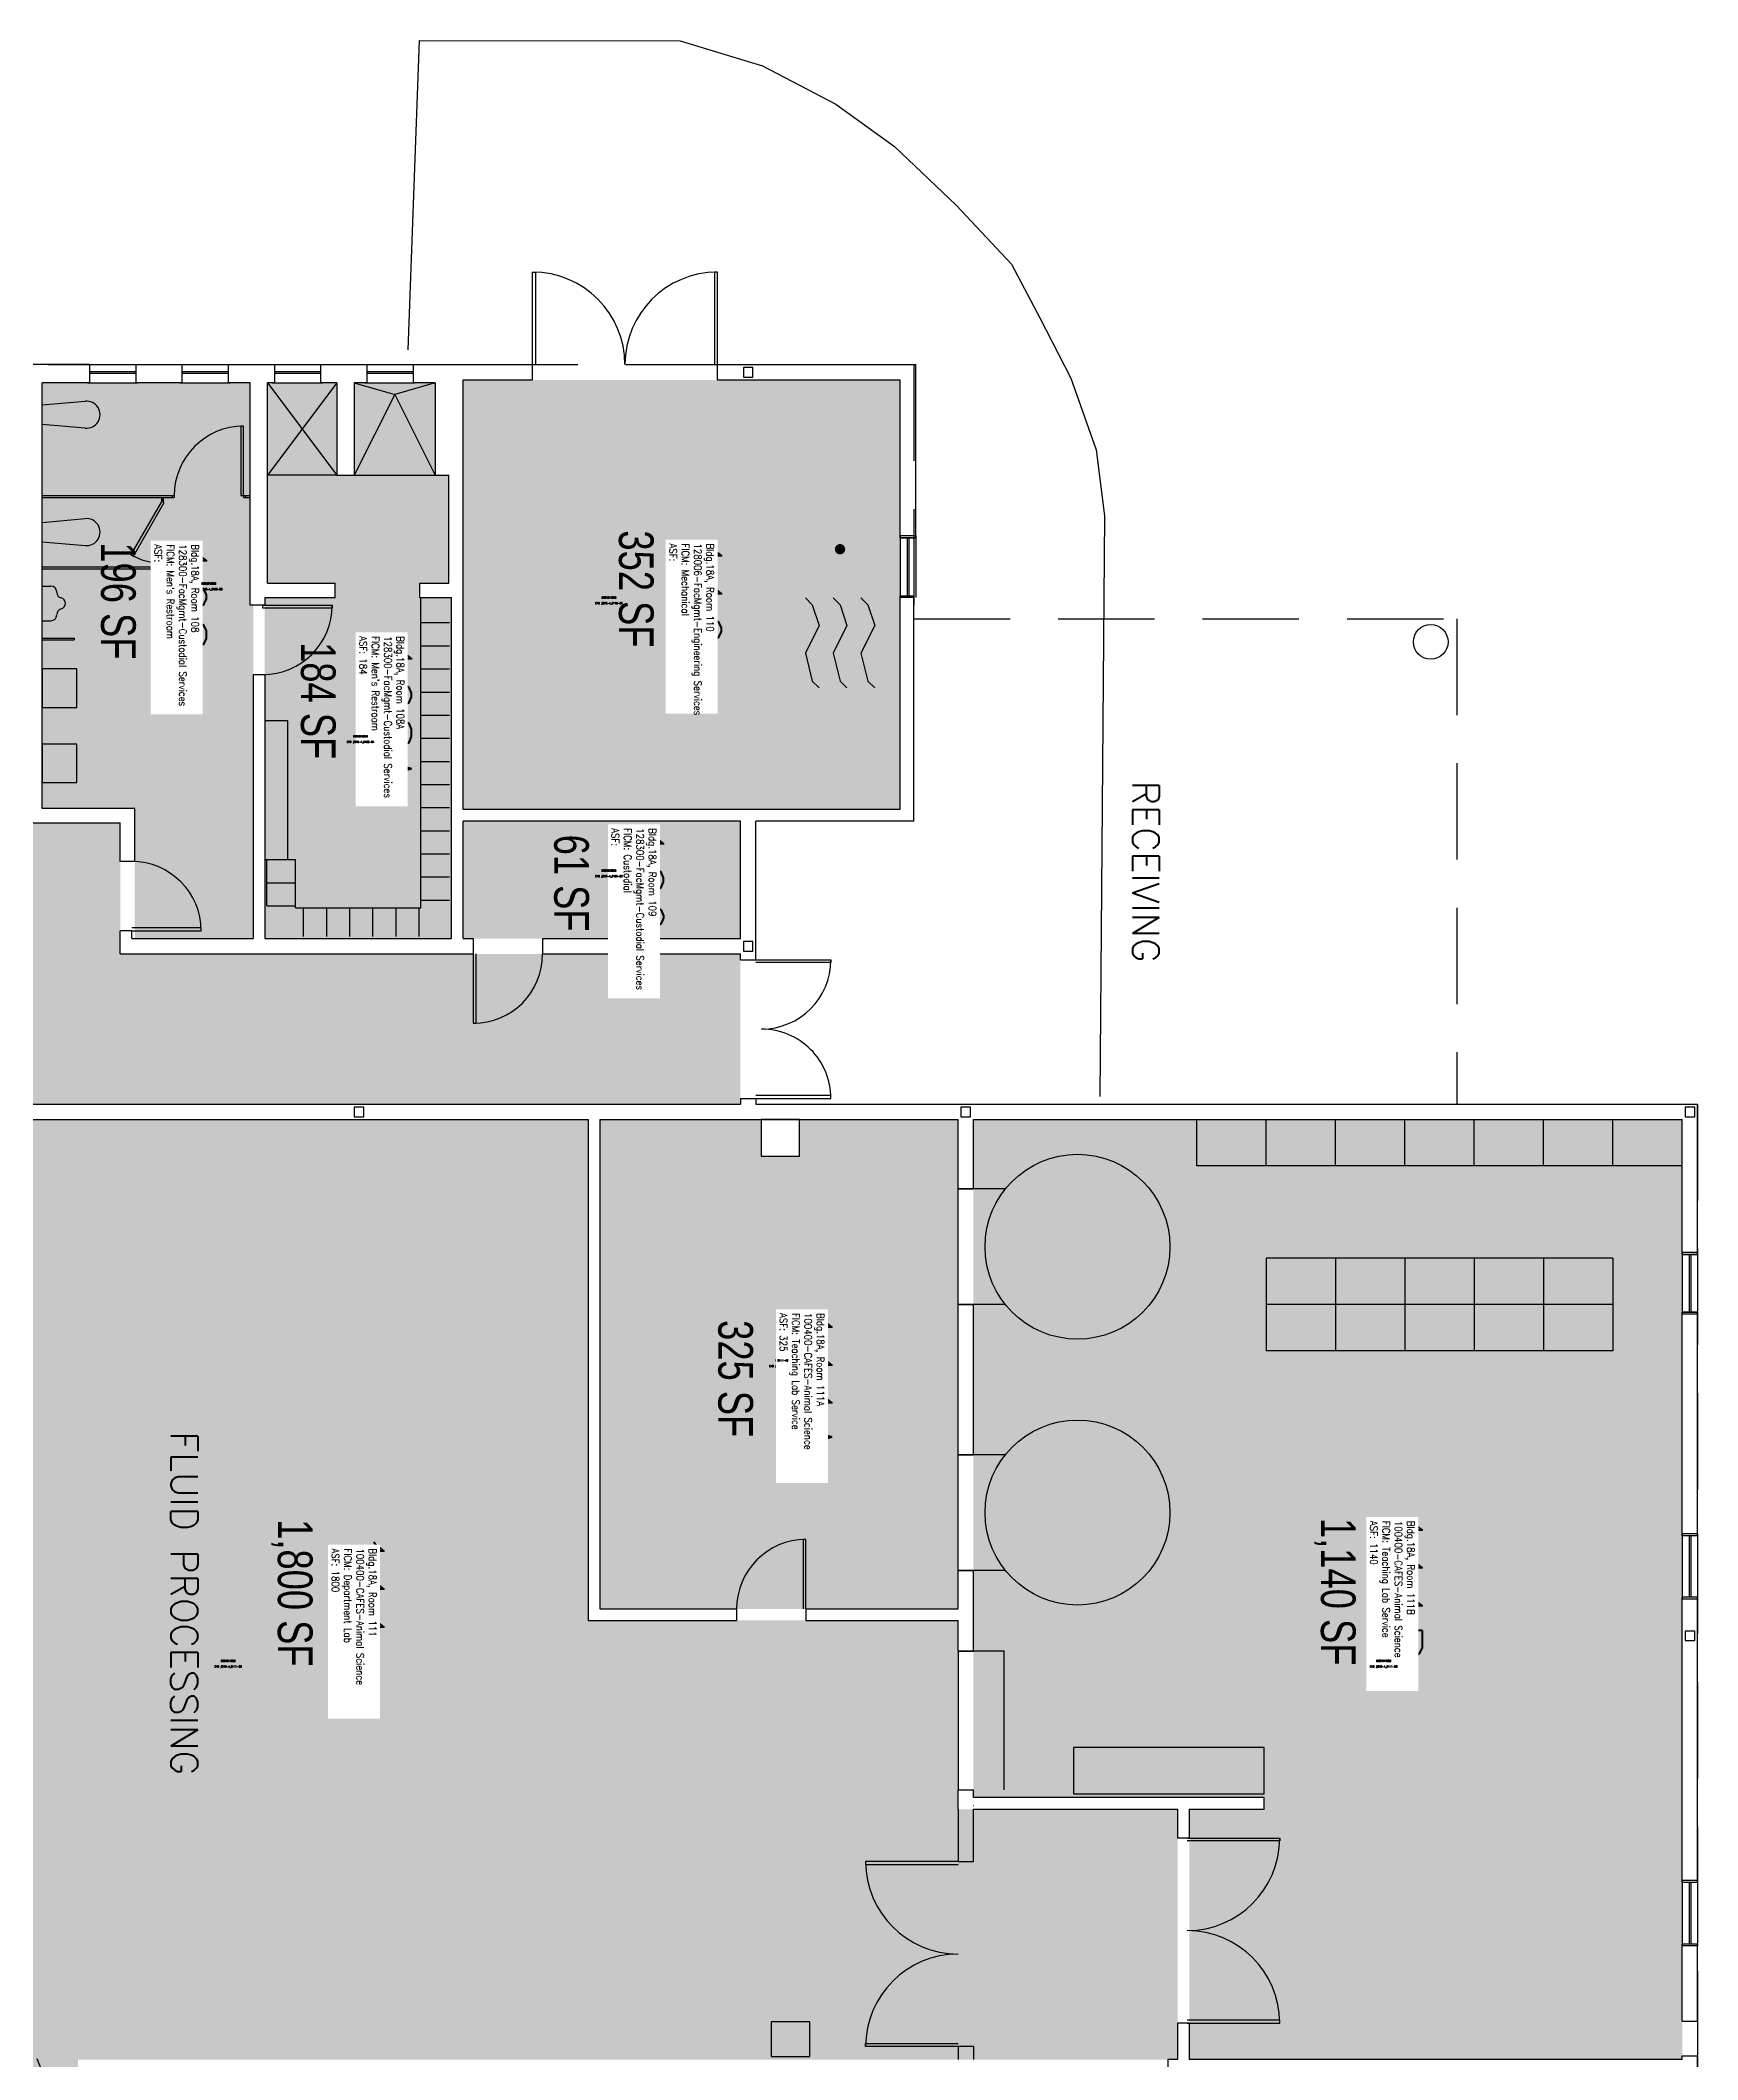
# Model space of a CAD drawing. Header units: inches. Extents: x -4 to 2901, y -182 to 1777.
# Drawn here: x 1906 to 2767, y 729 to 1777 of the extents above; entities that cross this region are included whole.
import ezdxf
from ezdxf.enums import TextEntityAlignment as Align

# ---------------------------------------------------------------- set-up
doc = ezdxf.new("R2010")
doc.units = ezdxf.units.IN
doc.header["$LTSCALE"] = 100
doc.header["$MEASUREMENT"] = 0
doc.linetypes.add('DASHED', pattern=[0.75, 0.5, -0.25])
doc.layers.get('0').update_dxf_attribs({"linetype": 'CONTINUOUS'})
for name, color, linetype in [('A-DOOR', 2, 'CONTINUOUS'), ('A-FLOR', 3, 'CONTINUOUS'), ('A-GLAZ', 1, 'CONTINUOUS'), ('A-GLAZ-SILL', 2, 'CONTINUOUS'), ('A-IDEN-CNUM', 7, 'CONTINUOUS'), ('A-IDEN-ICON', 4, 'CONTINUOUS'), ('A-IDEN-RNUM', 7, 'CONTINUOUS'), ('A-IDEN-SNUM', 4, 'CONTINUOUS'), ('A-IDEN-TEXT', 4, 'CONTINUOUS'), ('A-IDEN-VNUM', 4, 'CONTINUOUS'), ('A-ROOF', 2, 'DASHED'), ('A-SITE', 3, 'CONTINUOUS'), ('A-WALL', 5, 'CONTINUOUS'), ('AREA-TEXT', 3, 'CONTINUOUS'), ('Rooms-Category-Color', 7, 'CONTINUOUS'), ('Rooms-College-Color', 7, 'CONTINUOUS'), ('Rooms-Department-Color', 7, 'CONTINUOUS'), ('Rooms-Division-Color', 7, 'CONTINUOUS'), ('Rooms-Information', 7, 'CONTINUOUS')]:
    doc.layers.add(name, color=color, linetype=linetype)
doc.styles.add('AREA', font='arial.ttf', dxfattribs={"width": 0.75, "height": 12})
doc.styles.add('ROOMSNUMBER', font='txt.shx', dxfattribs={"height": 0.03})
doc.styles.add('ROOMVNUMBER', font='simplex.shx', dxfattribs={"width": 0.85})

# ---------------------------------------------------------------- blocks, each defined once
blk = doc.blocks.new('CPMEN')
at = {"const_width": 0.015}
blk.add_lwpolyline([(-0.0575, -0.02, 1), (0.0275, -0.02, 1)], format="xyb", close=True, dxfattribs=at)
for points in [[(0.055, 0.01), (0.055, 0.05), (0.015, 0.05)], [(0.0151, 0.0101), (0.055, 0.05)]]:
    blk.add_lwpolyline(points, dxfattribs=at)
blk = doc.blocks.new('CPMECH')
for p, q in [((0.005, 0.025), (0.015, 0.035)), ((0.015, 0.035), (0.045, 0.045)), ((0.045, 0.045), (0.085, 0.025)), ((0.085, 0.025), (0.125, 0.035)), ((0.125, 0.035), (0.135, 0.045)), ((0.015, -0.005), (0.045, 0.005)), ((0.045, 0.005), (0.085, -0.015)), ((0.125, -0.005), (0.135, 0.005)), ((0.005, -0.015), (0.015, -0.005)), ((0.085, -0.015), (0.125, -0.005)), ((0.005, -0.055), (0.015, -0.045)), ((0.015, -0.045), (0.045, -0.035)), ((0.045, -0.035), (0.085, -0.055)), ((0.085, -0.055), (0.125, -0.045)), ((0.125, -0.045), (0.135, -0.035))]:
    blk.add_line(p, q)
for points in [[(-0.025, -0.005, 0, 0.02, 0), (-0.025, 0.035, 0.02, 0.02, 0), (-0.025, 0.055, 0.02, 0, 0), (-0.025, 0.065, 0, 0, 0)], [(-0.025, -0.005, 0, 0.02, 0), (-0.025, -0.045, 0.02, 0.02, 0), (-0.025, -0.065, 0.02, 0, 0), (-0.025, -0.075, 0, 0, 0)]]:
    blk.add_lwpolyline(points, format="xyseb")
at = {"const_width": 0.0075}
blk.add_lwpolyline([(-0.0682, -0.0069, 1), (-0.0618, -0.0031, 1)], format="xyb", close=True, dxfattribs=at)
at = {"const_width": 0.015}
blk.add_lwpolyline([(-0.025, -0.005), (-0.065, -0.005)], dxfattribs=at)

msp = doc.modelspace()

# ---------------------------------------------------------------- hatches: boundary and pattern name
at = {"layer": 'Rooms-Category-Color', "true_color": 0xadadad}
for points in [[(1907.5, 1378.5), (1955.5, 1378.5), (1955.5, 1311), (2017, 1311), (2017, 1484), (2015.5, 1484), (2015.5, 1599.5), (1931, 1599.5), (1907.5, 1599.5)], [(2111.5, 1551.5), (2111.5, 1599.5), (2101, 1599.5), (2069.5, 1599.5), (2069.5, 1551.5), (2060.5, 1551.5), (2060.5, 1599.5), (2024.5, 1599.5), (2024.5, 1495.5), (2059.5, 1495.5), (2059.5, 1488), (2023, 1488), (2023, 1311), (2120, 1311), (2120, 1488), (2103.5, 1488), (2103.5, 1495.5), (2118.5, 1495.5), (2118.5, 1551.5)], [(2353, 1488), (2353, 1378), (2126, 1378), (2126, 1601), (2162, 1601), (2353, 1601), (2353, 1520)], [(2270, 1228), (2270, 1303), (2167.3, 1303), (2131.3, 1303), (1948, 1303), (1948, 1371), (1842, 1371), (1842, 1351), (1842, 1315), (1842, 1311), (1888, 1311), (1888, 1303), (1854, 1303), (1854, 1300), (1848, 1300), (1848, 1303), (1749, 1303), (1749, 1321), (1685, 1321), (1685, 1303), (1567, 1303), (1531, 1303), (1513, 1303), (1477, 1303), (1415, 1303), (1355, 1303), (1349, 1303), (1256.5, 1303), (1220.5, 1303), (848.5, 1303), (812.5, 1303), (591, 1303), (591, 1433), (585, 1433), (549, 1433), (513, 1433), (513, 1421), (513, 1385), (513, 1351), (513, 1268), (513, 1232), (513, 1075), (513, 1039), (513, 763), (513, 691), (513, 649), (599, 649), (599, 404), (599, 368), (599, 211), (599, 175), (599, 145.7), (599, 85.7), (599, 45), (602, 45), (674, 45), (677, 45), (677, 242), (677, 278), (677, 518), (677, 566), (677, 721), (624, 721), (591, 721), (591, 1225), (970.6, 1225), (1042.5, 1225), (1261.3, 1225), (1297.3, 1225), (1560, 1225), (1596, 1225), (1786.1, 1225), (1822.1, 1225), (1848, 1225), (1848, 1228), (1854, 1228), (1854, 1225), (1997, 1225), (2270, 1225)], [(2167.3, 1311), (2270, 1311), (2270, 1372), (2126, 1372), (2126, 1311), (2131.3, 1311)]]:
    msp.add_hatch(color=253, dxfattribs=at).paths.add_polyline_path(points)
at = {"layer": 'Rooms-Category-Color', "true_color": 0xe3f498}
for points in [[(1926, 715), (1865, 715), (1865, 729), (1781, 729), (1781, 1217), (1822.1, 1217), (1840.1, 1217), (1840.1, 1198), (1860.1, 1198), (1860.1, 1217), (1997, 1217), (2191, 1217), (2191, 957), (2268, 957), (2304, 957), (2383, 957), (2383, 859), (2497, 859), (2497, 729), (2209.5, 729), (2137.5, 729), (1926, 729)], [(2304, 963), (2383, 963), (2383, 1217), (2300.7, 1217), (2300.7, 1198), (2280.7, 1198), (2280.7, 1217), (2197, 1217), (2197, 963), (2268, 963)], [(2759, 1148), (2759, 1217), (2391, 1217), (2391, 941), (2391, 869), (2391, 865), (2542, 865), (2542, 859), (2503, 859), (2503, 729), (2759, 729), (2759, 731), (2759, 788)]]:
    msp.add_hatch(color=61, dxfattribs=at).paths.add_polyline_path(points)
at = {"layer": 'Rooms-College-Color', "true_color": 0xadadad}
for points in [[(1907.5, 1378.5), (1955.5, 1378.5), (1955.5, 1311), (2017, 1311), (2017, 1484), (2015.5, 1484), (2015.5, 1599.5), (1931, 1599.5), (1907.5, 1599.5)], [(2353, 1488), (2353, 1378), (2126, 1378), (2126, 1601), (2162, 1601), (2353, 1601), (2353, 1520)], [(2270, 1228), (2270, 1303), (2167.3, 1303), (2131.3, 1303), (1948, 1303), (1948, 1371), (1842, 1371), (1842, 1351), (1842, 1315), (1842, 1311), (1888, 1311), (1888, 1303), (1854, 1303), (1854, 1300), (1848, 1300), (1848, 1303), (1749, 1303), (1749, 1321), (1685, 1321), (1685, 1303), (1567, 1303), (1531, 1303), (1513, 1303), (1477, 1303), (1415, 1303), (1355, 1303), (1349, 1303), (1256.5, 1303), (1220.5, 1303), (848.5, 1303), (812.5, 1303), (591, 1303), (591, 1433), (585, 1433), (549, 1433), (513, 1433), (513, 1421), (513, 1385), (513, 1351), (513, 1268), (513, 1232), (513, 1075), (513, 1039), (513, 763), (513, 691), (513, 649), (599, 649), (599, 404), (599, 368), (599, 211), (599, 175), (599, 145.7), (599, 85.7), (599, 45), (602, 45), (674, 45), (677, 45), (677, 242), (677, 278), (677, 518), (677, 566), (677, 721), (624, 721), (591, 721), (591, 1225), (970.6, 1225), (1042.5, 1225), (1261.3, 1225), (1297.3, 1225), (1560, 1225), (1596, 1225), (1786.1, 1225), (1822.1, 1225), (1848, 1225), (1848, 1228), (1854, 1228), (1854, 1225), (1997, 1225), (2270, 1225)], [(2167.3, 1311), (2270, 1311), (2270, 1372), (2126, 1372), (2126, 1311), (2131.3, 1311)]]:
    msp.add_hatch(color=253, dxfattribs=at).paths.add_polyline_path(points)
at = {"layer": 'Rooms-College-Color', "true_color": 0x80bc67}
msp.add_hatch(color=83, dxfattribs=at).paths.add_polyline_path([(2111.5, 1551.5), (2111.5, 1599.5), (2101, 1599.5), (2069.5, 1599.5), (2069.5, 1551.5), (2060.5, 1551.5), (2060.5, 1599.5), (2024.5, 1599.5), (2024.5, 1495.5), (2059.5, 1495.5), (2059.5, 1488), (2023, 1488), (2023, 1311), (2120, 1311), (2120, 1488), (2103.5, 1488), (2103.5, 1495.5), (2118.5, 1495.5), (2118.5, 1551.5)])
at = {"layer": 'Rooms-College-Color', "true_color": 0xe3c5e1}
for points in [[(1926, 715), (1865, 715), (1865, 729), (1781, 729), (1781, 1217), (1822.1, 1217), (1840.1, 1217), (1840.1, 1198), (1860.1, 1198), (1860.1, 1217), (1997, 1217), (2191, 1217), (2191, 957), (2268, 957), (2304, 957), (2383, 957), (2383, 859), (2497, 859), (2497, 729), (2209.5, 729), (2137.5, 729), (1926, 729)], [(2304, 963), (2383, 963), (2383, 1217), (2300.7, 1217), (2300.7, 1198), (2280.7, 1198), (2280.7, 1217), (2197, 1217), (2197, 963), (2268, 963)], [(2759, 1148), (2759, 1217), (2391, 1217), (2391, 941), (2391, 869), (2391, 865), (2542, 865), (2542, 859), (2503, 859), (2503, 729), (2759, 729), (2759, 731), (2759, 788)]]:
    msp.add_hatch(color=254, dxfattribs=at).paths.add_polyline_path(points)
at = {"layer": 'Rooms-Department-Color', "true_color": 0xacacac}
for points in [[(1907.5, 1378.5), (1955.5, 1378.5), (1955.5, 1311), (2017, 1311), (2017, 1484), (2015.5, 1484), (2015.5, 1599.5), (1931, 1599.5), (1907.5, 1599.5)], [(2111.5, 1551.5), (2111.5, 1599.5), (2101, 1599.5), (2069.5, 1599.5), (2069.5, 1551.5), (2060.5, 1551.5), (2060.5, 1599.5), (2024.5, 1599.5), (2024.5, 1495.5), (2059.5, 1495.5), (2059.5, 1488), (2023, 1488), (2023, 1311), (2120, 1311), (2120, 1488), (2103.5, 1488), (2103.5, 1495.5), (2118.5, 1495.5), (2118.5, 1551.5)], [(2353, 1488), (2353, 1378), (2126, 1378), (2126, 1601), (2162, 1601), (2353, 1601), (2353, 1520)], [(2270, 1228), (2270, 1303), (2167.3, 1303), (2131.3, 1303), (1948, 1303), (1948, 1371), (1842, 1371), (1842, 1351), (1842, 1315), (1842, 1311), (1888, 1311), (1888, 1303), (1854, 1303), (1854, 1300), (1848, 1300), (1848, 1303), (1749, 1303), (1749, 1321), (1685, 1321), (1685, 1303), (1567, 1303), (1531, 1303), (1513, 1303), (1477, 1303), (1415, 1303), (1355, 1303), (1349, 1303), (1256.5, 1303), (1220.5, 1303), (848.5, 1303), (812.5, 1303), (591, 1303), (591, 1433), (585, 1433), (549, 1433), (513, 1433), (513, 1421), (513, 1385), (513, 1351), (513, 1268), (513, 1232), (513, 1075), (513, 1039), (513, 763), (513, 691), (513, 649), (599, 649), (599, 404), (599, 368), (599, 211), (599, 175), (599, 145.7), (599, 85.7), (599, 45), (602, 45), (674, 45), (677, 45), (677, 242), (677, 278), (677, 518), (677, 566), (677, 721), (624, 721), (591, 721), (591, 1225), (970.6, 1225), (1042.5, 1225), (1261.3, 1225), (1297.3, 1225), (1560, 1225), (1596, 1225), (1786.1, 1225), (1822.1, 1225), (1848, 1225), (1848, 1228), (1854, 1228), (1854, 1225), (1997, 1225), (2270, 1225)], [(2167.3, 1311), (2270, 1311), (2270, 1372), (2126, 1372), (2126, 1311), (2131.3, 1311)]]:
    msp.add_hatch(color=253, dxfattribs=at).paths.add_polyline_path(points)
at = {"layer": 'Rooms-Department-Color', "true_color": 0xe3c5e1}
for points in [[(1926, 715), (1865, 715), (1865, 729), (1781, 729), (1781, 1217), (1822.1, 1217), (1840.1, 1217), (1840.1, 1198), (1860.1, 1198), (1860.1, 1217), (1997, 1217), (2191, 1217), (2191, 957), (2268, 957), (2304, 957), (2383, 957), (2383, 859), (2497, 859), (2497, 729), (2209.5, 729), (2137.5, 729), (1926, 729)], [(2304, 963), (2383, 963), (2383, 1217), (2300.7, 1217), (2300.7, 1198), (2280.7, 1198), (2280.7, 1217), (2197, 1217), (2197, 963), (2268, 963)], [(2759, 1148), (2759, 1217), (2391, 1217), (2391, 941), (2391, 869), (2391, 865), (2542, 865), (2542, 859), (2503, 859), (2503, 729), (2759, 729), (2759, 731), (2759, 788)]]:
    msp.add_hatch(color=254, dxfattribs=at).paths.add_polyline_path(points)
at = {"layer": 'Rooms-Division-Color', "true_color": 0xadadad}
for points in [[(1907.5, 1378.5), (1955.5, 1378.5), (1955.5, 1311), (2017, 1311), (2017, 1484), (2015.5, 1484), (2015.5, 1599.5), (1931, 1599.5), (1907.5, 1599.5)], [(2111.5, 1551.5), (2111.5, 1599.5), (2101, 1599.5), (2069.5, 1599.5), (2069.5, 1551.5), (2060.5, 1551.5), (2060.5, 1599.5), (2024.5, 1599.5), (2024.5, 1495.5), (2059.5, 1495.5), (2059.5, 1488), (2023, 1488), (2023, 1311), (2120, 1311), (2120, 1488), (2103.5, 1488), (2103.5, 1495.5), (2118.5, 1495.5), (2118.5, 1551.5)], [(2353, 1488), (2353, 1378), (2126, 1378), (2126, 1601), (2162, 1601), (2353, 1601), (2353, 1520)], [(2270, 1228), (2270, 1303), (2167.3, 1303), (2131.3, 1303), (1948, 1303), (1948, 1371), (1842, 1371), (1842, 1351), (1842, 1315), (1842, 1311), (1888, 1311), (1888, 1303), (1854, 1303), (1854, 1300), (1848, 1300), (1848, 1303), (1749, 1303), (1749, 1321), (1685, 1321), (1685, 1303), (1567, 1303), (1531, 1303), (1513, 1303), (1477, 1303), (1415, 1303), (1355, 1303), (1349, 1303), (1256.5, 1303), (1220.5, 1303), (848.5, 1303), (812.5, 1303), (591, 1303), (591, 1433), (585, 1433), (549, 1433), (513, 1433), (513, 1421), (513, 1385), (513, 1351), (513, 1268), (513, 1232), (513, 1075), (513, 1039), (513, 763), (513, 691), (513, 649), (599, 649), (599, 404), (599, 368), (599, 211), (599, 175), (599, 145.7), (599, 85.7), (599, 45), (602, 45), (674, 45), (677, 45), (677, 242), (677, 278), (677, 518), (677, 566), (677, 721), (624, 721), (591, 721), (591, 1225), (970.6, 1225), (1042.5, 1225), (1261.3, 1225), (1297.3, 1225), (1560, 1225), (1596, 1225), (1786.1, 1225), (1822.1, 1225), (1848, 1225), (1848, 1228), (1854, 1228), (1854, 1225), (1997, 1225), (2270, 1225)], [(2167.3, 1311), (2270, 1311), (2270, 1372), (2126, 1372), (2126, 1311), (2131.3, 1311)]]:
    msp.add_hatch(color=253, dxfattribs=at).paths.add_polyline_path(points)
at = {"layer": 'Rooms-Division-Color', "true_color": 0xe3c5e1}
for points in [[(1926, 715), (1865, 715), (1865, 729), (1781, 729), (1781, 1217), (1822.1, 1217), (1840.1, 1217), (1840.1, 1198), (1860.1, 1198), (1860.1, 1217), (1997, 1217), (2191, 1217), (2191, 957), (2268, 957), (2304, 957), (2383, 957), (2383, 859), (2497, 859), (2497, 729), (2209.5, 729), (2137.5, 729), (1926, 729)], [(2304, 963), (2383, 963), (2383, 1217), (2300.7, 1217), (2300.7, 1198), (2280.7, 1198), (2280.7, 1217), (2197, 1217), (2197, 963), (2268, 963)], [(2759, 1148), (2759, 1217), (2391, 1217), (2391, 941), (2391, 869), (2391, 865), (2542, 865), (2542, 859), (2503, 859), (2503, 729), (2759, 729), (2759, 731), (2759, 788)]]:
    msp.add_hatch(color=254, dxfattribs=at).paths.add_polyline_path(points)

# ---------------------------------------------------------------- linework, layer by layer
at = {"layer": 'A-DOOR', "linetype": 'Continuous'}
for p, q in [((2162, 1609), (2162, 1657)), ((2163.5, 1657), (2163.5, 1609)), ((2256.5, 1657), (2256.5, 1609)), ((2258, 1609), (2258, 1657)), ((2012, 1577), (2010.5, 1577)), ((2010.5, 1577), (2010.5, 1541)), ((2012, 1541), (2012, 1577)), ((1975, 1541), (1975, 1540)), ((1975, 1541), (1976, 1541)), ((1976, 1541), (1976, 1540)), ((2010.5, 1541), (2012, 1541)), ((2012, 1541), (2013, 1541)), ((2012, 1541), (2012, 1540)), ((2013, 1541), (2013, 1540)), ((1969.5, 1538), (1953.5, 1510.3)), ((1954.8, 1509.5), (1970.8, 1537.3)), ((1969.5, 1538), (1969.5, 1540)), ((1969.5, 1539), (1970.5, 1539)), ((1969.5, 1538), (1970.5, 1538)), ((1970.8, 1537.3), (1969.5, 1538)), ((1970.5, 1538), (1970.5, 1540)), ((1975, 1540), (1976, 1540)), ((2012, 1540), (2013, 1540)), ((1953.5, 1510.3), (1954.8, 1509.5)), ((1969.5, 1504), (1969.5, 1506)), ((1969.5, 1506), (1970.5, 1506)), ((1969.5, 1505), (1970.5, 1505)), ((1970.5, 1503), (1970.5, 1506)), ((2022, 1484), (2058, 1484)), ((2022, 1482.5), (2022, 1484)), ((2058, 1482.5), (2022, 1482.5)), ((2058, 1484), (2058, 1482.5)), ((1990, 1316.5), (1954, 1316.5)), ((1954, 1315), (1990, 1315)), ((2131.3, 1303), (2131.3, 1267)), ((2132.8, 1267), (2132.8, 1303)), ((2278, 1300), (2317, 1300)), ((2317, 1300), (2317, 1298.5)), ((2317, 1298.5), (2278, 1298.5)), ((2131.3, 1267), (2132.8, 1267)), ((2317, 1229.5), (2278, 1229.5)), ((2278, 1228), (2317, 1228)), ((2317, 1228), (2317, 1229.5)), ((2304, 999), (2302.5, 999)), ((2302.5, 999), (2302.5, 963)), ((2304, 963), (2304, 999)), ((2502, 844), (2550, 844)), ((2550, 842.5), (2502, 842.5)), ((2550, 844), (2550, 842.5)), ((2383, 831.8), (2335, 831.8)), ((2335, 831.8), (2335, 830.3)), ((2335, 830.3), (2383, 830.3)), ((2550, 749.5), (2502, 749.5)), ((2502, 748), (2550, 748)), ((2550, 748), (2550, 749.5)), ((2335, 735.8), (2335, 737.3)), ((2335, 737.3), (2383, 737.3)), ((2383, 735.8), (2335, 735.8))]:
    msp.add_line(p, q, dxfattribs=at)
at = {"layer": 'A-DOOR', "linetype": 'DASHED'}
for p, q in [((2162, 1657), (2163.5, 1657)), ((2258, 1657), (2256.5, 1657))]:
    msp.add_line(p, q, dxfattribs=at)
at = {"layer": 'A-DOOR', "linetype": 'Continuous'}
for centre, radius, start, end in [((2162, 1609), 48, 0, 90), ((2258, 1609), 48, 90, 180), ((2012, 1541), 36, 90, 180), ((1969.5, 1538), 32, 240.0001, 270), ((2022, 1484), 36, 270, 0), ((1954, 1315), 36, 0, 90), ((2131.3, 1303), 36, 270, 0), ((2281, 1300), 36, 270, 0), ((2281, 1228), 36, 0.0002, 90.0002), ((2304, 963), 36, 90, 180), ((2502, 844), 48, 270, 0), ((2383, 831.8), 48, 180, 270), ((2502, 748), 48, 0, 90), ((2383, 735.8), 48, 90, 180)]:
    msp.add_arc(centre, radius, start, end, dxfattribs=at)
at = {"layer": 'A-DOOR', "linetype": 'DASHED'}
msp.add_arc((1874, 715), 34, 0, 25, dxfattribs=at)
at = {"layer": 'A-FLOR', "linetype": 'Continuous'}
for p, q in [((2024.5, 1599.5), (2060.5, 1551.5)), ((2060.5, 1599.5), (2024.5, 1551.5)), ((2069.5, 1599.5), (2090.5, 1593.5)), ((2090.5, 1593.5), (2069.5, 1551.5)), ((2111.5, 1599.5), (2090.5, 1593.5)), ((2090.5, 1593.5), (2111.5, 1551.5)), ((1907.5, 1588), (1929.7, 1590)), ((1907.5, 1578), (1907.5, 1588)), ((1907.5, 1578), (1929.7, 1576.1)), ((2060.5, 1551.5), (2024.5, 1551.5)), ((2069.5, 1551.5), (2111.5, 1551.5)), ((1907.5, 1541), (1975, 1541)), ((2013, 1541), (2015.5, 1541)), ((1907.5, 1540), (1975, 1540)), ((2013, 1540), (2015.5, 1540)), ((1907.5, 1527), (1929.7, 1529)), ((1907.5, 1517), (1907.5, 1527)), ((1907.5, 1517), (1929.7, 1515.1)), ((1907.5, 1504), (1970.5, 1504)), ((1907.5, 1503), (1970.5, 1503)), ((1970.5, 1504), (1970.5, 1503)), ((1907.5, 1476), (1907.5, 1494)), ((1907.5, 1494), (1912, 1494)), ((1915, 1490.8), (1915, 1491)), ((2104, 1327), (2104, 1488)), ((1907.5, 1476), (1912, 1476)), ((2104, 1475), (2119, 1475)), ((1907.5, 1467), (1924, 1467)), ((1907.5, 1466), (1924, 1466)), ((1924, 1467), (1924, 1466)), ((2104, 1463), (2119, 1463)), ((1925.5, 1451), (1907.5, 1451)), ((1907.5, 1451), (1907.5, 1431)), ((1925.5, 1431), (1925.5, 1451)), ((2104, 1451), (2119, 1451)), ((2104, 1439), (2119, 1439)), ((1907.5, 1431), (1925.5, 1431)), ((2104, 1427), (2119, 1427)), ((2035, 1424), (2023, 1424)), ((2023, 1424), (2023, 1352)), ((2035, 1352), (2035, 1424)), ((1925.5, 1412), (1907.5, 1412)), ((1907.5, 1412), (1907.5, 1392)), ((1925.5, 1392), (1925.5, 1412)), ((2104, 1415), (2119, 1415)), ((2104, 1403), (2119, 1403)), ((1907.5, 1392), (1925.5, 1392)), ((2104, 1391), (2119, 1391)), ((2104, 1379), (2119, 1379)), ((2104, 1367), (2119, 1367)), ((2104, 1355), (2119, 1355)), ((2023, 1352), (2035, 1352)), ((2024, 1328), (2024, 1352)), ((2024, 1352), (2039, 1352)), ((2039, 1327), (2039, 1352)), ((2104, 1343), (2119, 1343)), ((2024, 1340), (2039, 1340)), ((2024, 1328), (2039, 1328)), ((2039, 1327), (2104, 1327)), ((2043, 1327), (2043, 1312)), ((2055, 1327), (2055, 1312)), ((2067, 1327), (2067, 1312)), ((2079, 1327), (2079, 1312)), ((2091, 1327), (2091, 1312)), ((2103, 1327), (2103, 1312)), ((2104, 1331), (2119, 1331)), ((2407.5, 1181), (2383, 1181)), ((2383, 1121), (2383, 1181)), ((2407.5, 1121), (2383, 1121)), ((2407.5, 1043), (2383, 1043)), ((2383, 983), (2383, 1043)), ((2407.5, 983), (2383, 983)), ((2407, 941), (2383, 941)), ((2383, 941), (2383, 869)), ((2407, 869), (2407, 941)), ((2542, 891), (2443, 891)), ((2443, 891), (2443, 867)), ((2542, 867), (2542, 891)), ((2443, 867), (2542, 867))]:
    msp.add_line(p, q, dxfattribs=at)
at = {"layer": 'A-FLOR'}
for p, q in [((2507, 1193), (2507, 1217)), ((2543, 1193), (2543, 1217)), ((2579, 1193), (2579, 1217)), ((2615, 1193), (2615, 1217)), ((2651, 1193), (2651, 1217)), ((2687, 1193), (2687, 1217)), ((2723, 1193), (2723, 1217)), ((2759, 1193), (2507, 1193)), ((2723, 1145), (2543, 1145)), ((2543, 1145), (2543, 1097)), ((2579, 1145), (2579, 1097)), ((2615, 1145), (2615, 1097)), ((2651, 1145), (2651, 1097)), ((2687, 1145), (2687, 1097)), ((2723, 1145), (2723, 1097)), ((2723, 1121), (2543, 1121)), ((2723, 1097), (2543, 1097))]:
    msp.add_line(p, q, dxfattribs=at)
at = {"layer": 'A-FLOR', "linetype": 'Continuous'}
for centre in [(2445, 1151), (2445, 1013)]:
    msp.add_circle(centre, 48, dxfattribs=at)
for centre, radius, start, end in [((1930.5, 1583), 7, 263.5181, 96.4819), ((1930.5, 1522), 7, 263.5177, 96.4823), ((1912, 1491), 3, 0, 90), ((1918, 1490.8), 3, 180, 255.5227), ((1912, 1479), 3, 270, 0), ((1918, 1479.2), 3, 104.4773, 180), ((1916.5, 1485), 3, 284.4773, 75.5227)]:
    msp.add_arc(centre, radius, start, end, dxfattribs=at)
at = {"layer": 'A-GLAZ', "linetype": 'Continuous'}
for p, q in [((1932, 1605.4), (1956, 1605.4)), ((1932, 1604.6), (1956, 1604.6)), ((1980, 1605.4), (2004, 1605.4)), ((1980, 1604.6), (2004, 1604.6)), ((2028, 1605.4), (2052, 1605.4)), ((2028, 1604.6), (2052, 1604.6)), ((2076, 1605.4), (2100, 1605.4)), ((2076, 1604.6), (2100, 1604.6)), ((2356.6, 1519), (2356.6, 1489)), ((2357.4, 1519), (2357.4, 1489)), ((2762.6, 1147), (2762.6, 1117)), ((2763.4, 1147), (2763.4, 1117)), ((2762.6, 1001), (2762.6, 969)), ((2763.4, 1001), (2763.4, 969)), ((2762.6, 821), (2762.6, 789)), ((2763.4, 821), (2763.4, 789))]:
    msp.add_line(p, q, dxfattribs=at)
at = {"layer": 'A-GLAZ-SILL', "linetype": 'Continuous'}
for p, q in [((1931, 1609), (1957, 1609)), ((1979, 1609), (2005, 1609)), ((2027, 1609), (2053, 1609)), ((2075, 1609), (2101, 1609)), ((1931, 1599.5), (1957, 1599.5)), ((1979, 1599.5), (2005, 1599.5)), ((2027, 1599.5), (2053, 1599.5)), ((2075, 1599.5), (2101, 1599.5)), ((2353, 1520), (2353, 1488)), ((2361, 1520), (2361, 1488)), ((2759, 1148), (2759, 1116)), ((2767, 1148), (2767, 1116)), ((2759, 1002), (2759, 968)), ((2767, 1002), (2767, 968)), ((2759, 822), (2759, 788)), ((2767, 822), (2767, 788))]:
    msp.add_line(p, q, dxfattribs=at)
at = {"layer": 'A-ROOF'}
msp.add_lwpolyline([(860.5, 1609), (2360, 1609), (2360, 1477), (2642, 1477), (2642, 1225), (2767, 1225), (2767, 384), (2635.8, 384), (2635.8, 264), (2251.5, 264), (2251.5, 384), (1763, 384)], dxfattribs=at)
at = {"layer": 'A-SITE'}
for p, q in [((2103.2, 1777.3), (2097.3, 1616.6)), ((2103.2, 1777.3), (2238.7, 1777.1)), ((2238.7, 1777.1), (2281.5, 1764)), ((2281.5, 1764), (2319.6, 1744.2)), ((2319.6, 1744.2), (2350, 1722.2)), ((2350, 1722.2), (2382, 1691.8)), ((2382, 1691.8), (2410.7, 1661.1)), ((2410.7, 1661.1), (2425.5, 1633.2)), ((2425.5, 1633.2), (2441.6, 1601.9)), ((2441.6, 1601.9), (2454.7, 1564.8)), ((2454.7, 1564.8), (2459.1, 1530.5)), ((2459.1, 1530.5), (2456.6, 1229))]:
    msp.add_line(p, q, dxfattribs=at)
at = {"layer": 'A-WALL', "linetype": 'Continuous'}
for p, q in [((1932, 1609), (1858, 1609)), ((1932, 1609), (1932, 1599.5)), ((1932, 1609), (1932, 1601)), ((1956, 1609), (1956, 1599.5)), ((1956, 1609), (1956, 1599.5)), ((1956, 1609), (1980, 1609)), ((1980, 1609), (1980, 1599.5)), ((1980, 1609), (1980, 1601)), ((2004, 1609), (2004, 1599.5)), ((2004, 1609), (2004, 1601)), ((2004, 1609), (2028, 1609)), ((2028, 1609), (2028, 1599.5)), ((2028, 1609), (2028, 1601)), ((2052, 1609), (2052, 1599.5)), ((2052, 1609), (2052, 1601)), ((2052, 1609), (2076, 1609)), ((2076, 1609), (2076, 1599.5)), ((2076, 1609), (2076, 1601)), ((2100, 1609), (2100, 1599.5)), ((2100, 1609), (2100, 1601)), ((2100, 1609), (2162, 1609)), ((2162, 1601), (2162, 1609)), ((2162, 1601), (2162, 1609)), ((2258, 1601), (2258, 1609)), ((2258, 1609), (2361, 1609)), ((2361, 1519), (2361, 1609)), ((1932, 1599.5), (1907.5, 1599.5)), ((1907.5, 1378.5), (1907.5, 1599.5)), ((1980, 1599.5), (1956, 1599.5)), ((2015.5, 1599.5), (2004, 1599.5)), ((2015.5, 1484), (2015.5, 1599.5)), ((2028, 1599.5), (2024.5, 1599.5)), ((2024.5, 1495.5), (2024.5, 1599.5)), ((2060.5, 1599.5), (2052, 1599.5)), ((2060.5, 1599.5), (2060.5, 1551.5)), ((2076, 1599.5), (2069.5, 1599.5)), ((2069.5, 1599.5), (2069.5, 1551.5)), ((2111.5, 1599.5), (2100, 1599.5)), ((2111.5, 1599.5), (2111.5, 1551.5)), ((2126, 1378), (2126, 1601)), ((2126, 1601), (2162, 1601)), ((2258, 1601), (2353, 1601)), ((2353, 1519), (2353, 1601)), ((2060.5, 1551.5), (2069.5, 1551.5)), ((2111.5, 1551.5), (2118.5, 1551.5)), ((2118.5, 1495.5), (2118.5, 1551.5)), ((2361, 1520), (2353, 1520)), ((2353, 1519), (2361, 1519)), ((2361, 1519), (2353, 1519)), ((2024.5, 1495.5), (2059.5, 1495.5)), ((2059.5, 1488), (2059.5, 1495.5)), ((2103.5, 1488), (2103.5, 1495.5)), ((2103.5, 1495.5), (2118.5, 1495.5)), ((2353, 1489), (2360, 1489)), ((2353, 1378), (2353, 1489)), ((2360, 1372), (2360, 1489)), ((2023, 1484), (2015.5, 1484)), ((2023, 1488), (2023, 1484)), ((2023, 1488), (2059.5, 1488)), ((2103.5, 1488), (2120, 1488)), ((2120, 1311), (2120, 1488)), ((2360, 1488), (2353, 1488)), ((2017, 1448), (2017, 1311)), ((2023, 1448), (2017, 1448)), ((2023, 1448), (2023, 1311)), ((1955.5, 1378.5), (1907.5, 1378.5)), ((1955.5, 1351), (1955.5, 1378.5)), ((2353, 1378), (2126, 1378)), ((1842, 1371), (1948, 1371)), ((1948, 1351), (1948, 1371)), ((2126, 1311), (2126, 1372)), ((2270, 1372), (2126, 1372)), ((2270, 1311), (2270, 1372)), ((2360, 1372), (2278, 1372)), ((2278, 1300), (2278, 1372)), ((1955.5, 1351), (1948, 1351)), ((1954, 1315), (1948, 1315)), ((1948, 1303), (1948, 1315)), ((1954, 1311), (1954, 1315)), ((1954, 1311), (2017, 1311)), ((2023, 1311), (2120, 1311)), ((2126, 1311), (2131.3, 1311)), ((2131.3, 1311), (2131.3, 1303)), ((2167.3, 1311), (2167.3, 1303)), ((2167.3, 1311), (2270, 1311)), ((1948, 1303), (2131.3, 1303)), ((2167.3, 1303), (2270, 1303)), ((2270, 1300), (2270, 1303)), ((2270, 1300), (2278, 1300)), ((2270, 1228), (2278, 1228)), ((2270, 1228), (2270, 1225)), ((2278, 1228), (2278, 1225)), ((1822.1, 1217), (1997, 1217)), ((1854, 1225), (1997, 1225)), ((1997, 1225), (2270, 1225)), ((1997, 1217), (2191, 1217)), ((2191, 1217), (2191, 957)), ((2197, 1217), (2197, 963)), ((2197, 1217), (2383, 1217)), ((2278, 1225), (2767, 1225)), ((2300.7, 1217), (2280.7, 1217)), ((2280.7, 1217), (2280.7, 1198)), ((2298.8, 1217), (2299.7, 1217)), ((2300.7, 1198), (2300.7, 1217)), ((2383, 1181), (2383, 1217)), ((2391, 1217), (2759, 1217)), ((2391, 1181), (2391, 1217)), ((2280.7, 1198), (2300.7, 1198)), ((2383, 1181), (2391, 1181)), ((2767, 1148), (2759, 1148)), ((2767, 1147), (2759, 1147)), ((2383, 1121), (2391, 1121)), ((2383, 1043), (2383, 1121)), ((2391, 1043), (2391, 1121)), ((2767, 1117), (2759, 1117)), ((2759, 1001), (2759, 1117)), ((2767, 1116), (2759, 1116)), ((2767, 1001), (2767, 1117)), ((2383, 1043), (2391, 1043)), ((2767, 1002), (2759, 1002)), ((2767, 1001), (2759, 1001)), ((2767, 1001), (2759, 1001)), ((2383, 983), (2391, 983)), ((2383, 963), (2383, 983)), ((2391, 941), (2391, 983)), ((2767, 969), (2759, 969)), ((2759, 821), (2759, 969)), ((2767, 969), (2759, 969)), ((2767, 968), (2759, 968)), ((2767, 821), (2767, 969)), ((2191, 957), (2268, 957)), ((2197, 963), (2268, 963)), ((2268, 963), (2268, 957)), ((2304, 963), (2304, 957)), ((2304, 963), (2383, 963)), ((2304, 957), (2383, 957)), ((2383, 941), (2383, 957)), ((2383, 941), (2391, 941)), ((2383, 869), (2391, 869)), ((2383, 859), (2383, 869)), ((2391, 867), (2390.8, 867)), ((2391, 865), (2391, 869)), ((2542, 865), (2391, 865)), ((2391, 861), (2391.1, 861)), ((2542, 859), (2542, 865)), ((2497, 859), (2497, 844)), ((2503, 859), (2542, 859)), ((2503, 859), (2503, 844)), ((2503, 844), (2497, 844)), ((2767, 822), (2759, 822)), ((2767, 821), (2759, 821)), ((2767, 821), (2759, 821)), ((2767, 789), (2759, 789)), ((2767, 788), (2759, 788)), ((2306, 748.7), (2286, 748.7)), ((2286, 748.7), (2286, 730.7)), ((2306, 730.7), (2306, 748.7)), ((2503, 748), (2497, 748)), ((2497, 748), (2497, 729)), ((2503, 748), (2503, 729)), ((2286, 730.7), (2306, 730.7)), ((2492, 729), (2492, 723)), ((2497, 729), (2492, 729)), ((2759, 729), (2503, 729))]:
    msp.add_line(p, q, dxfattribs=at)
at = {"layer": 'A-WALL'}
for p, q in [((2271.5, 1607.5), (2271.5, 1602.5)), ((2276.5, 1607.5), (2271.5, 1607.5)), ((2276.5, 1602.5), (2276.5, 1607.5)), ((2271.5, 1602.5), (2276.5, 1602.5)), ((2271.5, 1309.5), (2271.5, 1304.5)), ((2276.5, 1309.5), (2271.5, 1309.5)), ((2271.5, 1304.5), (2276.5, 1304.5)), ((2276.5, 1304.5), (2276.5, 1309.5)), ((2069.5, 1223.5), (2069.5, 1218.5)), ((2074.5, 1223.5), (2069.5, 1223.5)), ((2069.5, 1218.5), (2074.5, 1218.5)), ((2074.5, 1218.5), (2074.5, 1223.5)), ((2384.5, 1223.5), (2384.5, 1218.5)), ((2389.5, 1223.5), (2384.5, 1223.5)), ((2384.5, 1218.5), (2389.5, 1218.5)), ((2389.5, 1218.5), (2389.5, 1223.5)), ((2759, 1147), (2759, 1217)), ((2760.5, 1223.5), (2760.5, 1218.5)), ((2765.5, 1223.5), (2760.5, 1223.5)), ((2760.5, 1218.5), (2765.5, 1218.5)), ((2765.5, 1218.5), (2765.5, 1223.5)), ((2767, 1147), (2767, 1225)), ((2759, 1147), (2767, 1147)), ((2759, 1117), (2767, 1117)), ((2760.5, 951.5), (2760.5, 946.5)), ((2765.5, 951.5), (2760.5, 951.5)), ((2760.5, 946.5), (2765.5, 946.5)), ((2765.5, 946.5), (2765.5, 951.5)), ((2383, 859), (2383, 831.8)), ((2391, 831.8), (2391, 859)), ((2391, 859), (2497, 859)), ((2383, 831.8), (2391, 831.8)), ((2767, 789), (2759, 789)), ((2759, 749), (2759, 789)), ((2767, 749), (2767, 789)), ((2759, 749), (2767, 749)), ((2383, 735.8), (2383, 729)), ((2391, 735.8), (2383, 735.8)), ((2391, 735.8), (2391, 729)), ((2759, 731), (2767, 731)), ((2759, 729), (2759, 731)), ((2767, 684.5), (2767, 731))]:
    msp.add_line(p, q, dxfattribs=at)
msp.add_circle((2628.4, 1465), 9, dxfattribs=at)

# ---------------------------------------------------------------- block references
at = {"layer": 'A-IDEN-ICON', "xscale": 360, "yscale": 360, "zscale": 360, "rotation": 270}
for name, p in [('CPMECH', (2323.5, 1489.7)), ('CPMEN', (1981.6, 1427.4))]:
    msp.add_blockref(name, p, dxfattribs=at)

# ---------------------------------------------------------------- texts
at = {"layer": 'A-IDEN-CNUM', "style": 'ROOMSNUMBER', "width": 0.85}
for s, p in [('CAD #018-A_0108-00', (1993.9, 1492.3)), ('CAD #018-A_0110-00', (2201.7, 1485)), ('CAD #018-A_0108-0A', (2072.7, 1413)), ('CAD #018-A_0109-00', (2201.7, 1343.3)), ('CAD #018-A_0111-0A', (2292, 1089)), ('CAD #018-A_0111-00', (2004, 933)), ('CAD #018-A_0111-0B', (2604, 933))]:
    msp.add_text(s, height=1, dxfattribs=at).set_placement(p, align=Align.MIDDLE)
at = {"layer": 'A-IDEN-RNUM', "style": 'ROOMSNUMBER', "width": 0.85}
for s, p in [('0108-00', (1993.9, 1495.3)), ('0110-00', (2201.7, 1488)), ('0108-A0', (2072.7, 1416)), ('0109-00', (2201.7, 1346.3)), ('0111-A0', (2292, 1092)), ('0111-00', (2004, 936)), ('0111-B0', (2604, 936))]:
    msp.add_text(s, height=1, dxfattribs=at).set_placement(p, align=Align.MIDDLE)
at = {"layer": 'A-IDEN-SNUM', "style": 'ROOMSNUMBER', "width": 0.85}
for s, p in [('018A010800', (1993.9, 1495.3)), ('018A011000', (2201.7, 1488)), ('018A0108A0', (2072.7, 1416)), ('018A010900', (2201.7, 1346.3)), ('018A0111A0', (2292, 1092)), ('018A011100', (2004, 936)), ('018A0111B0', (2604, 936))]:
    msp.add_text(s, height=1, dxfattribs=at).set_placement(p, align=Align.MIDDLE)
at = {"layer": 'A-IDEN-TEXT', "style": 'ROOMVNUMBER'}
for s, p in [('RECEIVING', (2473.5, 1392.8)), ('FLUID PROCESSING', (1974.3, 1055))]:
    msp.add_text(s, height=14, rotation=270, dxfattribs=at).set_placement(p)
at = {"layer": 'A-IDEN-VNUM', "style": 'ROOMVNUMBER', "width": 0.85}
for s, p in [('108', (1979.2, 1488.4)), ('110', (2246.6, 1491)), ('108A', (2085.7, 1428.6)), ('109', (2216.6, 1341.5)), ('111A', (2303.9, 1081.7)), ('111B', (2610.4, 974.9)), ('111', (2071.3, 974.2))]:
    msp.add_text(s, height=27, rotation=270, dxfattribs=at).set_placement(p, align=Align.MIDDLE)
at = {"layer": 'AREA-TEXT', "style": 'AREA', "width": 0.75}
for s, p in [('352 SF', (2215.9, 1492.5)), ('196 SF', (1947, 1486.3)), ('184 SF', (2050.8, 1434.5)), ('61 SF', (2182.3, 1339.8)), ('325 SF', (2267.5, 1082.5)), ('1,800 SF', (2038.8, 971.3)), ('1,140 SF', (2580.4, 971.9))]:
    msp.add_text(s, height=18, rotation=270, dxfattribs=at).set_placement(p, align=Align.MIDDLE_CENTER)

# ---------------------------------------------------------------- next in the draw order: texts
at = {"layer": 'Rooms-Information', "char_height": 3.857, "width": 86.4, "attachment_point": 7, "rotation": 270, "style": 'ROOMVNUMBER', "bg_fill": 3, "box_fill_scale": 1.5, "bg_fill_color": 256, "bg_fill_true_color": 13158600, "bg_fill_transparency": 0}
for s, insert in [("Bldg.18A, Room 108^M^J128300-FacMgmt-Custodial Services^M^JFICM: Men's Restroom^M^JASF: ", (1965.7, 1515.7)), ('Bldg.18A, Room 110^M^J128006-FacMgmt-Engineering Services^M^JFICM: Mechanical^M^JASF: ', (2233.1, 1516.1)), ("Bldg.18A, Room 108A^M^J128300-FacMgmt-Custodial Services^M^JFICM: Men's Restroom^M^JASF: 184", (2072.2, 1468)), ('Bldg.18A, Room 109^M^J128300-FacMgmt-Custodial Services^M^JFICM: Custodial^M^JASF: ', (2203.1, 1368.3)), ('Bldg.18A, Room 111A^M^J100400-CAFES-Animal Science^M^JFICM: Teaching Lab Service^M^JASF: 325', (2290.4, 1116.6)), ('Bldg.18A, Room 111B^M^J100400-CAFES-Animal Science^M^JFICM: Teaching Lab Service^M^JASF: 1140', (2596.9, 1008.7)), ('Bldg.18A, Room 111^M^J100400-CAFES-Animal Science^M^JFICM: Department Lab^M^JASF: 1800', (2057.8, 994.4))]:
    msp.add_mtext(s, dxfattribs=dict(at, insert=insert))

doc.saveas('drawing.dxf')
